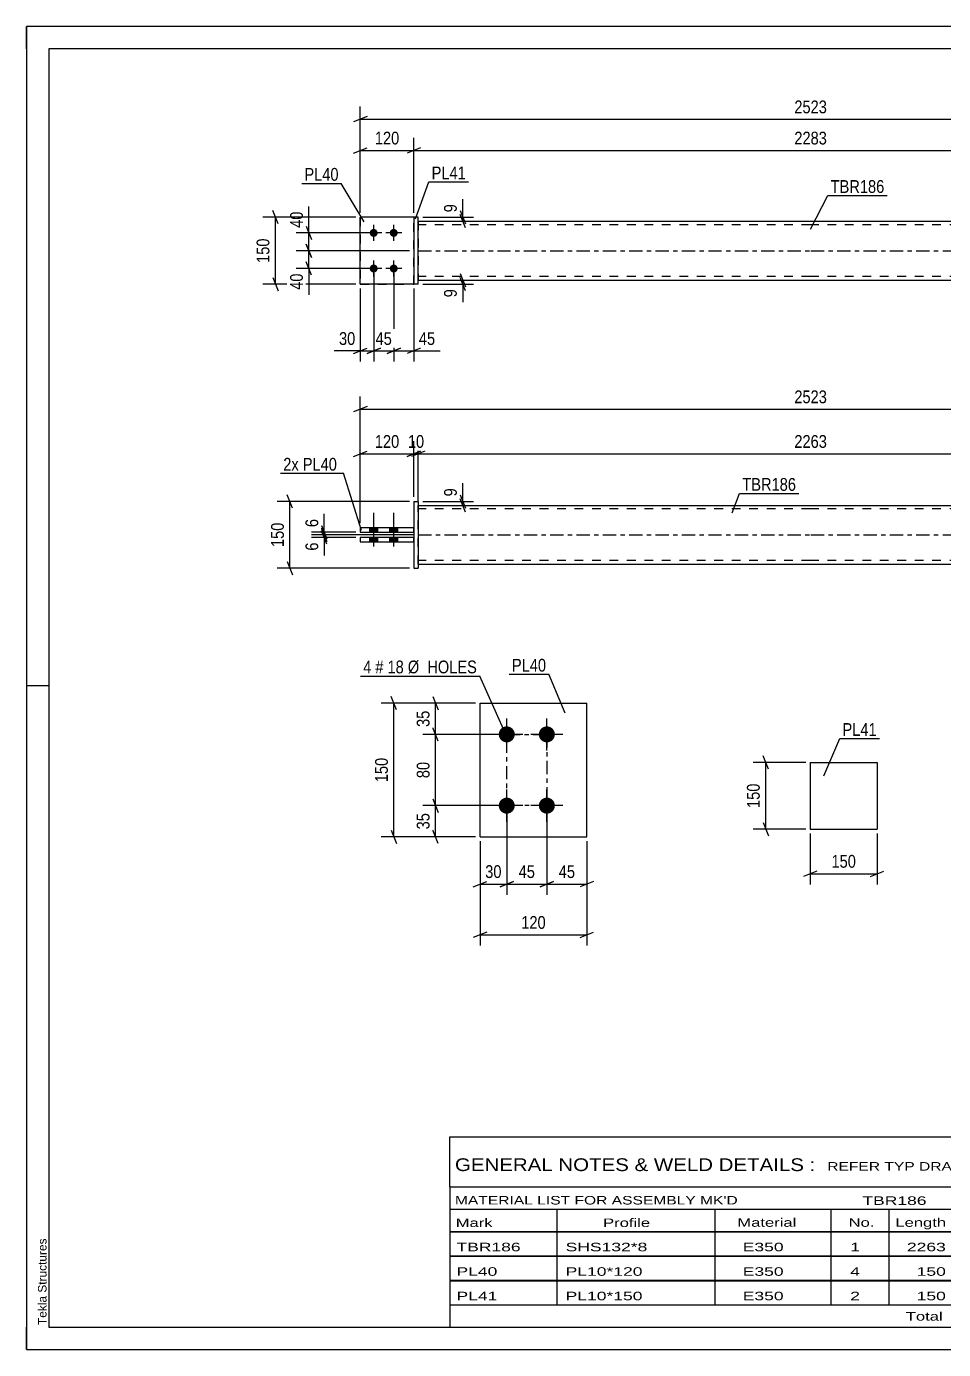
# Model space of a CAD drawing. Header units: millimetres. Extents: x 0 to 420, y 0 to 297.
# Drawn here: x 0 to 205.8, y 0 to 297 of the extents above; entities that cross this region are included whole.
import ezdxf

# ---------------------------------------------------------------- set-up
doc = ezdxf.new("R2010")
doc.units = ezdxf.units.MM
doc.linetypes.add('DXK_LINE_DOT2', pattern=[3.9198, 1.9599, -1.9599])
doc.linetypes.add('DXK_LINE_DOT3', pattern=[5.9187, 2.979, -0.9799, 0.9799, -0.9799])
doc.styles.add('Arial', font='arial.ttf', dxfattribs={"height": 0.2})
doc.styles.add('Arial Narrow', font='ARIALN.TTF', dxfattribs={"height": 0.2})

# ---------------------------------------------------------------- blocks, each defined once
blk = doc.blocks.new('Unknown-580550051-1163')
at = {"color": 5, "linetype": 'Continuous'}
for p, q in [((420, 297), (0, 297)), ((0, 297), (0, 0)), ((0, 292), (0, 297)), ((415, 292), (5, 292)), ((5, 292), (5, 5)), ((5, 149), (0, 149)), ((0, 0), (0, 5)), ((5, 5), (415, 5)), ((0, 0), (420, 0))]:
    blk.add_line(p, q, dxfattribs=at)
at = {"color": 174, "linetype": 'Continuous', "style": 'Arial'}
blk.add_text('Tekla Structures', height=1.9102, rotation=90, dxfattribs=at).set_placement((4.5, 5.5))
blk = doc.blocks.new('Part-580550051-1448 - 1400')
at = {"color": 2, "linetype": 'Continuous'}
for p, q in [((74.92, 182.29), (74.92, 181.29)), ((86.92, 182.29), (74.92, 182.29)), ((74.92, 181.29), (86.92, 181.29)), ((86.92, 181.29), (86.92, 182.29))]:
    blk.add_line(p, q, dxfattribs=at)
blk = doc.blocks.new('Part-580550051-1476 - 1400')
at = {"linetype": 'Continuous'}
blk.add_hatch(color=2, dxfattribs=at).paths.add_polyline_path([(234.02, 176.29), (233.22, 177.69), (234.82, 177.69)])
at = {"color": 2, "linetype": 'Continuous'}
for p, q in [((87.92, 189.49), (175.92, 189.49)), ((176.02, 189.49), (264.02, 189.49)), ((87.92, 176.29), (175.92, 176.29)), ((176.02, 176.29), (264.02, 176.29)), ((234.02, 176.29), (233.22, 177.69)), ((233.22, 177.69), (234.82, 177.69)), ((234.82, 177.69), (234.02, 176.29))]:
    blk.add_line(p, q, dxfattribs=at)
at = {"color": 7, "linetype": 'DXK_LINE_DOT2'}
for p, q in [((87.92, 176.29), (87.92, 189.49)), ((175.92, 188.69), (87.92, 188.69)), ((264.02, 188.69), (176.02, 188.69)), ((264.02, 189.49), (264.02, 176.29)), ((175.92, 177.09), (87.92, 177.09)), ((264.02, 177.09), (176.02, 177.09))]:
    blk.add_line(p, q, dxfattribs=at)
at = {"color": 7, "linetype": 'DXK_LINE_DOT3'}
for p, q in [((87.92, 182.89), (175.92, 182.89)), ((176.02, 182.89), (264.02, 182.89))]:
    blk.add_line(p, q, dxfattribs=at)
at = {"color": 2, "linetype": 'Continuous'}
blk.add_circle((234.02, 177.19), 1, dxfattribs=at)
blk = doc.blocks.new('Bolt-580550051-1413 - 1400')
at = {"linetype": 'Continuous'}
for points in [[(77.02, 183.49), (78.82, 183.49), (78.82, 184.49), (77.02, 184.49)], [(77.02, 183.49), (78.82, 183.49), (78.82, 184.49), (77.02, 184.49)], [(81.52, 183.49), (83.32, 183.49), (83.32, 184.49), (81.52, 184.49)], [(81.52, 183.49), (83.32, 183.49), (83.32, 184.49), (81.52, 184.49)], [(77.02, 181.29), (78.82, 181.29), (78.82, 182.29), (77.02, 182.29)], [(77.02, 181.29), (78.82, 181.29), (78.82, 182.29), (77.02, 182.29)], [(81.52, 181.29), (83.32, 181.29), (83.32, 182.29), (81.52, 182.29)], [(81.52, 181.29), (83.32, 181.29), (83.32, 182.29), (81.52, 182.29)]]:
    blk.add_hatch(color=1, dxfattribs=at).paths.add_polyline_path(points)
at = {"color": 1, "linetype": 'Continuous'}
for p, q in [((77.92, 180.29), (77.92, 187.79)), ((77.92, 180.29), (77.92, 187.79)), ((82.42, 180.29), (82.42, 187.79)), ((82.42, 180.29), (82.42, 187.79)), ((77.02, 183.49), (77.02, 184.49)), ((77.02, 183.49), (77.02, 184.49)), ((78.82, 183.49), (78.82, 184.49)), ((78.82, 183.49), (78.82, 184.49)), ((81.52, 183.49), (81.52, 184.49)), ((81.52, 183.49), (81.52, 184.49)), ((83.32, 183.49), (83.32, 184.49)), ((83.32, 183.49), (83.32, 184.49)), ((77.02, 181.29), (77.02, 182.29)), ((77.02, 181.29), (77.02, 182.29)), ((78.82, 181.29), (78.82, 182.29)), ((78.82, 181.29), (78.82, 182.29)), ((81.52, 181.29), (81.52, 182.29)), ((81.52, 181.29), (81.52, 182.29)), ((83.32, 181.29), (83.32, 182.29)), ((83.32, 181.29), (83.32, 182.29))]:
    blk.add_line(p, q, dxfattribs=at)
blk = doc.blocks.new('Part-580550051-1417 - 1400')
at = {"color": 2, "linetype": 'Continuous'}
for p, q in [((86.92, 190.39), (87.92, 190.39)), ((86.92, 190.39), (86.92, 175.39)), ((87.92, 190.39), (87.92, 175.39)), ((86.92, 175.39), (87.92, 175.39))]:
    blk.add_line(p, q, dxfattribs=at)
blk = doc.blocks.new('Part-580550051-1443 - 1400')
at = {"color": 2, "linetype": 'Continuous'}
for p, q in [((86.92, 184.49), (74.92, 184.49)), ((74.92, 184.49), (74.92, 183.49)), ((86.92, 183.49), (86.92, 184.49)), ((74.92, 183.49), (86.92, 183.49))]:
    blk.add_line(p, q, dxfattribs=at)
blk = doc.blocks.new('Part-580550051-1722 - 1685')
at = {"color": 2, "linetype": 'Continuous'}
for p, q in [((86.92, 254.16), (74.92, 254.16)), ((74.92, 239.16), (74.92, 254.16)), ((86.92, 239.16), (74.92, 239.16))]:
    blk.add_line(p, q, dxfattribs=at)
at = {"color": 7, "linetype": 'DXK_LINE_DOT2'}
blk.add_line((86.92, 239.16), (86.92, 254.16), dxfattribs=at)
blk = doc.blocks.new('Part-580550051-1691 - 1685')
at = {"linetype": 'Continuous'}
blk.add_hatch(color=2, dxfattribs=at).paths.add_polyline_path([(234.02, 246.66), (233.22, 248.06), (234.82, 248.06)])
at = {"color": 2, "linetype": 'Continuous'}
for p, q in [((87.92, 253.26), (175.92, 253.26)), ((176.02, 253.26), (264.02, 253.26)), ((234.02, 246.66), (233.22, 248.06)), ((233.22, 248.06), (234.82, 248.06)), ((234.82, 248.06), (234.02, 246.66)), ((87.92, 240.06), (175.92, 240.06)), ((176.02, 240.06), (264.02, 240.06))]:
    blk.add_line(p, q, dxfattribs=at)
at = {"color": 7, "linetype": 'DXK_LINE_DOT2'}
for p, q in [((87.92, 253.26), (87.92, 240.06)), ((175.92, 252.46), (87.92, 252.46)), ((264.02, 252.46), (176.02, 252.46)), ((264.02, 253.26), (264.02, 240.06)), ((175.92, 240.86), (87.92, 240.86)), ((264.02, 240.86), (176.02, 240.86))]:
    blk.add_line(p, q, dxfattribs=at)
at = {"color": 7, "linetype": 'DXK_LINE_DOT3'}
for p, q in [((87.92, 246.66), (175.92, 246.66)), ((176.02, 246.66), (264.02, 246.66))]:
    blk.add_line(p, q, dxfattribs=at)
at = {"color": 2, "linetype": 'Continuous'}
blk.add_circle((234.02, 247.56), 1, dxfattribs=at)
blk = doc.blocks.new('Part-580550051-1717 - 1685')
at = {"color": 7, "linetype": 'DXK_LINE_DOT2'}
for p, q in [((86.92, 254.16), (74.92, 254.16)), ((74.92, 254.16), (74.92, 239.16)), ((86.92, 239.16), (86.92, 254.16)), ((74.92, 239.16), (86.92, 239.16))]:
    blk.add_line(p, q, dxfattribs=at)
blk = doc.blocks.new('Part-580550051-1727 - 1685')
at = {"color": 2, "linetype": 'Continuous'}
for p, q in [((87.92, 254.16), (86.92, 254.16)), ((86.92, 254.16), (86.92, 239.16)), ((87.92, 239.16), (87.92, 254.16)), ((87.92, 239.16), (86.92, 239.16))]:
    blk.add_line(p, q, dxfattribs=at)
blk = doc.blocks.new('Bolt-580550051-1729 - 1685')
at = {"linetype": 'Continuous'}
for points in [[(77.92, 249.76, -1), (77.92, 251.56, -1)], [(82.42, 249.76, -1), (82.42, 251.56, -1)], [(77.92, 241.76, -1), (77.92, 243.56, -1)], [(82.42, 241.76, -1), (82.42, 243.56, -1)]]:
    blk.add_hatch(color=1, dxfattribs=at).paths.add_polyline_path(points)
at = {"color": 1, "linetype": 'Continuous'}
for p, q in [((77.92, 248.86), (77.92, 252.46)), ((82.42, 248.86), (82.42, 252.46)), ((79.72, 250.66), (76.12, 250.66)), ((84.22, 250.66), (80.62, 250.66)), ((77.92, 240.86), (77.92, 244.46)), ((82.42, 240.86), (82.42, 244.46)), ((79.72, 242.66), (76.12, 242.66)), ((84.22, 242.66), (80.62, 242.66))]:
    blk.add_line(p, q, dxfattribs=at)
blk = doc.blocks.new('Part-580550051-2055 - 2049')
at = {"color": 2, "linetype": 'Continuous'}
for p, q in [((101.78, 115.09), (101.78, 145.09)), ((101.78, 145.09), (125.78, 145.09)), ((125.78, 115.09), (125.78, 145.09)), ((101.78, 115.09), (125.78, 115.09))]:
    blk.add_line(p, q, dxfattribs=at)
blk = doc.blocks.new('Bolt-580550051-2116 - 2049')
at = {"linetype": 'Continuous'}
for points in [[(107.78, 136.29, -1), (107.78, 139.89, -1)], [(116.78, 136.29, -1), (116.78, 139.89, -1)], [(107.78, 120.29, -1), (107.78, 123.89, -1)], [(116.78, 120.29, -1), (116.78, 123.89, -1)]]:
    blk.add_hatch(color=1, dxfattribs=at).paths.add_polyline_path(points)
at = {"color": 1, "linetype": 'Continuous'}
for p, q in [((107.78, 134.49), (107.78, 141.69)), ((116.78, 134.49), (116.78, 141.69)), ((111.38, 138.09), (104.18, 138.09)), ((120.38, 138.09), (113.18, 138.09)), ((107.78, 118.49), (107.78, 125.69)), ((116.78, 118.49), (116.78, 125.69)), ((111.38, 122.09), (104.18, 122.09)), ((120.38, 122.09), (113.18, 122.09))]:
    blk.add_line(p, q, dxfattribs=at)
blk = doc.blocks.new('Part-580550051-2277 - 2271')
at = {"color": 2, "linetype": 'Continuous'}
for p, q in [((175.9, 131.81), (190.9, 131.81)), ((175.9, 131.81), (175.9, 116.81)), ((190.9, 131.81), (190.9, 116.81)), ((175.9, 116.81), (190.9, 116.81))]:
    blk.add_line(p, q, dxfattribs=at)
blk = doc.blocks.new('Rectangle-580550051-2256 - 2049')
at = {"color": 1, "linetype": 'DXK_LINE_DOT3'}
blk.add_lwpolyline([(107.78, 138.09), (116.78, 138.09), (116.78, 122.09), (107.78, 122.09), (107.78, 138.09)], close=True, dxfattribs=at)
blk = doc.blocks.new('StraightDimension-580550051-1478 - 1400')
at = {"color": 7, "linetype": 'Continuous'}
for p, q in [((85.92, 190.39), (56.26, 190.39)), ((59.71, 188.89), (58.51, 191.89)), ((59.11, 175.39), (59.11, 190.39)), ((85.92, 175.39), (56.26, 175.39)), ((58.51, 176.89), (59.71, 173.89))]:
    blk.add_line(p, q, dxfattribs=at)
at = {"color": 0}
blk.add_wipeout([(58.36, 186.23), (54.16, 186.23), (54.16, 179.54), (58.36, 179.54)], dxfattribs=at)
at = {"color": 3, "style": 'Arial Narrow'}
blk.add_text('150', height=2.863, rotation=90.0002, dxfattribs=at).set_placement((57.76, 180.14))
blk = doc.blocks.new('StraightDimension-580550051-1553 - 1400')
at = {"color": 7, "linetype": 'Continuous'}
for p, q in [((66.22, 184.39), (67.42, 181.39)), ((86.92, 182.89), (63.97, 182.89)), ((73.92, 182.29), (63.97, 182.29)), ((67.42, 180.79), (66.22, 183.79)), ((66.82, 182.29), (66.82, 182.89))]:
    blk.add_line(p, q, dxfattribs=at)
at = {"color": 0}
blk.add_wipeout([(66.07, 181.76), (61.87, 181.76), (61.87, 178.73), (66.07, 178.73)], dxfattribs=at)
at = {"color": 7, "linetype": 'Continuous'}
blk.add_line((66.82, 182.29), (66.82, 178.21), dxfattribs=at)
blk.add_line((66.82, 182.29), (66.82, 178.21), dxfattribs=at)
at = {"color": 3, "style": 'Arial Narrow'}
blk.add_text('6', height=2.86, rotation=90.0002, dxfattribs=at).set_placement((65.47, 179.33))
blk = doc.blocks.new('StraightDimension-580550051-1639 - 1400')
at = {"color": 7, "linetype": 'Continuous'}
for p, q in [((88.92, 190.39), (100.32, 190.39)), ((97.32, 191.89), (98.52, 188.89)), ((98.52, 187.99), (97.32, 190.99)), ((97.92, 189.49), (97.92, 190.39)), ((88.92, 189.49), (100.32, 189.49))]:
    blk.add_line(p, q, dxfattribs=at)
at = {"color": 0}
blk.add_wipeout([(97.17, 193.94), (92.97, 193.94), (92.97, 190.91), (97.17, 190.91)], dxfattribs=at)
at = {"color": 7, "linetype": 'Continuous'}
blk.add_line((97.92, 190.39), (97.92, 194.46), dxfattribs=at)
blk.add_line((97.92, 190.39), (97.92, 194.46), dxfattribs=at)
at = {"color": 3, "style": 'Arial Narrow'}
blk.add_text('9', height=2.86, rotation=90.0002, dxfattribs=at).set_placement((96.57, 191.51))
blk = doc.blocks.new('StraightDimension-580550051-1542 - 1400')
at = {"color": 7, "linetype": 'Continuous'}
for p, q in [((74.92, 185.49), (74.92, 213.93)), ((277.02, 185.49), (277.02, 213.93)), ((76.42, 211.68), (73.42, 210.48)), ((74.92, 211.08), (277.02, 211.08)), ((275.52, 210.48), (278.52, 211.68))]:
    blk.add_line(p, q, dxfattribs=at)
at = {"color": 0}
blk.add_wipeout([(180.23, 211.83), (180.23, 216.03), (171.72, 216.03), (171.72, 211.83)], dxfattribs=at)
at = {"color": 3, "style": 'Arial Narrow'}
blk.add_text('2523', height=2.863, dxfattribs=at).set_placement((172.32, 212.43))
blk = doc.blocks.new('StraightDimension-580550051-1569 - 1400')
at = {"color": 7, "linetype": 'Continuous'}
for p, q in [((66.22, 184.99), (67.42, 181.99)), ((67.42, 181.39), (66.22, 184.39)), ((73.92, 183.49), (63.97, 183.49)), ((86.92, 182.89), (63.97, 182.89)), ((66.82, 182.89), (66.82, 183.49))]:
    blk.add_line(p, q, dxfattribs=at)
at = {"color": 0}
blk.add_wipeout([(66.07, 187.04), (61.87, 187.04), (61.87, 184.01), (66.07, 184.01)], dxfattribs=at)
at = {"color": 7, "linetype": 'Continuous'}
blk.add_line((66.82, 183.49), (66.82, 187.56), dxfattribs=at)
blk.add_line((66.82, 183.49), (66.82, 187.56), dxfattribs=at)
at = {"color": 3, "style": 'Arial Narrow'}
blk.add_text('6', height=2.86, rotation=90.0002, dxfattribs=at).set_placement((65.47, 184.61))
blk = doc.blocks.new('StraightDimension-580550051-1598 - 1400')
at = {"color": 7, "linetype": 'Continuous'}
for p, q in [((87.92, 190.49), (87.92, 203.91)), ((264.02, 190.49), (264.02, 203.91)), ((89.42, 201.66), (86.42, 200.46)), ((87.92, 201.06), (264.02, 201.06)), ((262.52, 200.46), (265.52, 201.66))]:
    blk.add_line(p, q, dxfattribs=at)
at = {"color": 0}
blk.add_wipeout([(180.23, 201.81), (180.23, 206.01), (171.72, 206.01), (171.72, 201.81)], dxfattribs=at)
at = {"color": 3, "style": 'Arial Narrow'}
blk.add_text('2263', height=2.863, dxfattribs=at).set_placement((172.32, 202.41))
blk = doc.blocks.new('StraightDimension-580550051-1608 - 1400')
at = {"color": 7, "linetype": 'Continuous'}
for p, q in [((86.92, 191.39), (86.92, 203.91)), ((87.92, 190.49), (87.92, 203.91)), ((85.42, 200.46), (88.42, 201.66)), ((89.42, 201.66), (86.42, 200.46)), ((86.92, 201.06), (87.92, 201.06))]:
    blk.add_line(p, q, dxfattribs=at)
at = {"color": 0}
blk.add_wipeout([(89.85, 201.81), (89.85, 206.01), (84.99, 206.01), (84.99, 201.81)], dxfattribs=at)
at = {"color": 3, "style": 'Arial Narrow'}
blk.add_text('10', height=2.863, dxfattribs=at).set_placement((85.59, 202.41))
blk = doc.blocks.new('StraightDimension-580550051-1618 - 1400')
at = {"color": 7, "linetype": 'Continuous'}
for p, q in [((74.92, 185.49), (74.92, 203.91)), ((86.92, 191.39), (86.92, 203.91)), ((73.42, 200.46), (76.42, 201.66)), ((74.92, 201.06), (86.92, 201.06)), ((88.42, 201.66), (85.42, 200.46))]:
    blk.add_line(p, q, dxfattribs=at)
at = {"color": 0}
blk.add_wipeout([(84.27, 201.81), (84.27, 206.01), (77.58, 206.01), (77.58, 201.81)], dxfattribs=at)
at = {"color": 3, "style": 'Arial Narrow'}
blk.add_text('120', height=2.863, dxfattribs=at).set_placement((78.18, 202.41))
blk = doc.blocks.new('StraightDimension-580550051-1843 - 1685')
at = {"color": 7, "linetype": 'Continuous'}
for p, q in [((82.42, 241.66), (82.42, 221.76)), ((86.92, 238.16), (86.92, 221.76)), ((80.92, 223.56), (83.92, 224.76)), ((82.42, 224.16), (86.92, 224.16)), ((88.42, 224.76), (85.42, 223.56))]:
    blk.add_line(p, q, dxfattribs=at)
at = {"color": 0}
blk.add_wipeout([(92.3, 224.91), (92.3, 229.11), (87.45, 229.11), (87.45, 224.91)], dxfattribs=at)
at = {"color": 7, "linetype": 'Continuous'}
blk.add_line((86.92, 224.16), (92.83, 224.16), dxfattribs=at)
blk.add_line((86.92, 224.16), (92.83, 224.16), dxfattribs=at)
at = {"color": 3, "style": 'Arial Narrow'}
blk.add_text('45', height=2.863, dxfattribs=at).set_placement((88.05, 225.51))
blk = doc.blocks.new('StraightDimension-580550051-1917 - 1685')
at = {"color": 7, "linetype": 'Continuous'}
for p, q in [((76.92, 250.66), (60.53, 250.66)), ((62.78, 252.16), (63.98, 249.16)), ((63.38, 246.66), (63.38, 250.66)), ((85.92, 246.66), (60.53, 246.66)), ((63.98, 245.16), (62.78, 248.16))]:
    blk.add_line(p, q, dxfattribs=at)
at = {"color": 0}
blk.add_wipeout([(62.63, 256.04), (58.43, 256.04), (58.43, 251.19), (62.63, 251.19)], dxfattribs=at)
at = {"color": 7, "linetype": 'Continuous'}
blk.add_line((63.38, 250.66), (63.38, 256.57), dxfattribs=at)
blk.add_line((63.38, 250.66), (63.38, 256.57), dxfattribs=at)
at = {"color": 3, "style": 'Arial Narrow'}
blk.add_text('40', height=2.863, rotation=90.0002, dxfattribs=at).set_placement((62.03, 251.79))
blk = doc.blocks.new('StraightDimension-580550051-1865 - 1685')
at = {"color": 7, "linetype": 'Continuous'}
for p, q in [((77.92, 241.66), (77.92, 221.76)), ((82.42, 241.66), (82.42, 221.76)), ((76.42, 223.56), (79.42, 224.76)), ((77.92, 224.16), (82.42, 224.16)), ((83.92, 224.76), (80.92, 223.56))]:
    blk.add_line(p, q, dxfattribs=at)
at = {"color": 0}
blk.add_wipeout([(82.6, 224.91), (82.6, 229.11), (77.74, 229.11), (77.74, 224.91)], dxfattribs=at)
at = {"color": 3, "style": 'Arial Narrow'}
blk.add_text('45', height=2.863, dxfattribs=at).set_placement((78.34, 225.51))
blk = doc.blocks.new('StraightDimension-580550051-1733 - 1685')
at = {"color": 7, "linetype": 'Continuous'}
for p, q in [((56.46, 252.66), (55.26, 255.66)), ((73.92, 254.16), (53.01, 254.16)), ((55.86, 239.16), (55.86, 254.16)), ((55.26, 240.66), (56.46, 237.66)), ((73.92, 239.16), (53.01, 239.16))]:
    blk.add_line(p, q, dxfattribs=at)
at = {"color": 0}
blk.add_wipeout([(55.11, 250.01), (50.91, 250.01), (50.91, 243.32), (55.11, 243.32)], dxfattribs=at)
at = {"color": 3, "style": 'Arial Narrow'}
blk.add_text('150', height=2.863, rotation=90.0002, dxfattribs=at).set_placement((54.51, 243.92))
blk = doc.blocks.new('StraightDimension-580550051-1753 - 1685')
at = {"color": 7, "linetype": 'Continuous'}
for p, q in [((74.92, 255.16), (74.92, 272.01)), ((86.92, 255.16), (86.92, 272.01)), ((73.42, 268.56), (76.42, 269.76)), ((74.92, 269.16), (86.92, 269.16)), ((88.42, 269.76), (85.42, 268.56))]:
    blk.add_line(p, q, dxfattribs=at)
at = {"color": 0}
blk.add_wipeout([(84.27, 269.91), (84.27, 274.11), (77.58, 274.11), (77.58, 269.91)], dxfattribs=at)
at = {"color": 3, "style": 'Arial Narrow'}
blk.add_text('120', height=2.863, dxfattribs=at).set_placement((78.18, 270.51))
blk = doc.blocks.new('StraightDimension-580550051-1775 - 1685')
at = {"color": 7, "linetype": 'Continuous'}
for p, q in [((86.92, 255.16), (86.92, 272.01)), ((265.02, 255.16), (265.02, 272.01)), ((88.42, 269.76), (85.42, 268.56)), ((86.92, 269.16), (265.02, 269.16)), ((263.52, 268.56), (266.52, 269.76))]:
    blk.add_line(p, q, dxfattribs=at)
at = {"color": 0}
blk.add_wipeout([(180.23, 269.91), (180.23, 274.11), (171.72, 274.11), (171.72, 269.91)], dxfattribs=at)
at = {"color": 3, "style": 'Arial Narrow'}
blk.add_text('2283', height=2.863, dxfattribs=at).set_placement((172.32, 270.51))
blk = doc.blocks.new('StraightDimension-580550051-1823 - 1685')
at = {"color": 7, "linetype": 'Continuous'}
for p, q in [((76.42, 276.76), (73.42, 275.56)), ((74.92, 255.16), (74.92, 279.01)), ((275.52, 275.56), (278.52, 276.76)), ((277.02, 255.16), (277.02, 279.01)), ((74.92, 276.16), (277.02, 276.16))]:
    blk.add_line(p, q, dxfattribs=at)
at = {"color": 0}
blk.add_wipeout([(180.23, 276.91), (180.23, 281.11), (171.72, 281.11), (171.72, 276.91)], dxfattribs=at)
at = {"color": 3, "style": 'Arial Narrow'}
blk.add_text('2523', height=2.863, dxfattribs=at).set_placement((172.32, 277.51))
blk = doc.blocks.new('StraightDimension-580550051-1881 - 1685')
at = {"color": 7, "linetype": 'Continuous'}
for p, q in [((77.92, 241.66), (77.92, 221.76)), ((74.92, 238.16), (74.92, 221.76)), ((73.42, 223.56), (76.42, 224.76)), ((74.92, 224.16), (77.92, 224.16)), ((79.42, 224.76), (76.42, 223.56))]:
    blk.add_line(p, q, dxfattribs=at)
at = {"color": 0}
blk.add_wipeout([(74.4, 224.91), (74.4, 229.11), (69.54, 229.11), (69.54, 224.91)], dxfattribs=at)
at = {"color": 7, "linetype": 'Continuous'}
blk.add_line((74.92, 224.16), (69.02, 224.16), dxfattribs=at)
blk.add_line((74.92, 224.16), (69.02, 224.16), dxfattribs=at)
at = {"color": 3, "style": 'Arial Narrow'}
blk.add_text('30', height=2.863, dxfattribs=at).set_placement((70.14, 225.51))
blk = doc.blocks.new('StraightDimension-580550051-1901 - 1685')
at = {"color": 7, "linetype": 'Continuous'}
for p, q in [((97.32, 241.56), (98.52, 238.56)), ((98.52, 237.66), (97.32, 240.66)), ((88.92, 240.06), (100.32, 240.06)), ((88.92, 239.16), (100.32, 239.16)), ((97.92, 239.16), (97.92, 240.06))]:
    blk.add_line(p, q, dxfattribs=at)
at = {"color": 0}
blk.add_wipeout([(97.17, 238.64), (92.97, 238.64), (92.97, 235.61), (97.17, 235.61)], dxfattribs=at)
at = {"color": 7, "linetype": 'Continuous'}
blk.add_line((97.92, 239.16), (97.92, 235.08), dxfattribs=at)
blk.add_line((97.92, 239.16), (97.92, 235.08), dxfattribs=at)
at = {"color": 3, "style": 'Arial Narrow'}
blk.add_text('9', height=2.86, rotation=90.0002, dxfattribs=at).set_placement((96.57, 236.21))
blk = doc.blocks.new('StraightDimension-580550051-1908 - 1685')
at = {"color": 7, "linetype": 'Continuous'}
for p, q in [((85.92, 246.66), (60.53, 246.66)), ((62.78, 248.16), (63.98, 245.16)), ((63.38, 242.66), (63.38, 246.66)), ((63.98, 241.16), (62.78, 244.16)), ((76.92, 242.66), (60.53, 242.66))]:
    blk.add_line(p, q, dxfattribs=at)
at = {"color": 0}
blk.add_wipeout([(62.63, 242.14), (58.43, 242.14), (58.43, 237.28), (62.63, 237.28)], dxfattribs=at)
at = {"color": 7, "linetype": 'Continuous'}
blk.add_line((63.38, 242.66), (63.38, 236.76), dxfattribs=at)
blk.add_line((63.38, 242.66), (63.38, 236.76), dxfattribs=at)
at = {"color": 3, "style": 'Arial Narrow'}
blk.add_text('40', height=2.863, rotation=90.0002, dxfattribs=at).set_placement((62.03, 237.88))
blk = doc.blocks.new('StraightDimension-580550051-1941 - 1685')
at = {"color": 7, "linetype": 'Continuous'}
for p, q in [((97.32, 255.66), (98.52, 252.66)), ((88.92, 254.16), (100.32, 254.16)), ((88.92, 253.26), (100.32, 253.26)), ((98.52, 251.76), (97.32, 254.76)), ((97.92, 253.26), (97.92, 254.16))]:
    blk.add_line(p, q, dxfattribs=at)
at = {"color": 0}
blk.add_wipeout([(97.17, 257.72), (92.97, 257.72), (92.97, 254.69), (97.17, 254.69)], dxfattribs=at)
at = {"color": 7, "linetype": 'Continuous'}
blk.add_line((97.92, 254.16), (97.92, 258.24), dxfattribs=at)
blk.add_line((97.92, 254.16), (97.92, 258.24), dxfattribs=at)
at = {"color": 3, "style": 'Arial Narrow'}
blk.add_text('9', height=2.86, rotation=90.0002, dxfattribs=at).set_placement((96.57, 255.29))
blk = doc.blocks.new('StraightDimension-580550051-2151 - 2049')
at = {"color": 7, "linetype": 'Continuous'}
for p, q in [((107.78, 121.09), (107.78, 102.1)), ((101.78, 114.09), (101.78, 102.1)), ((100.28, 103.9), (103.28, 105.1)), ((101.78, 104.5), (107.78, 104.5)), ((109.28, 105.1), (106.28, 103.9))]:
    blk.add_line(p, q, dxfattribs=at)
at = {"color": 0}
blk.add_wipeout([(107.21, 105.25), (107.21, 109.45), (102.35, 109.45), (102.35, 105.25)], dxfattribs=at)
at = {"color": 3, "style": 'Arial Narrow'}
blk.add_text('30', height=2.863, dxfattribs=at).set_placement((102.95, 105.85))
blk = doc.blocks.new('StraightDimension-580550051-2132 - 2049')
at = {"color": 7, "linetype": 'Continuous'}
for p, q in [((116.78, 121.09), (116.78, 102.1)), ((125.78, 114.09), (125.78, 102.1)), ((115.28, 103.9), (118.28, 105.1)), ((116.78, 104.5), (125.78, 104.5)), ((127.28, 105.1), (124.28, 103.9))]:
    blk.add_line(p, q, dxfattribs=at)
at = {"color": 0}
blk.add_wipeout([(123.71, 105.25), (123.71, 109.45), (118.85, 109.45), (118.85, 105.25)], dxfattribs=at)
at = {"color": 3, "style": 'Arial Narrow'}
blk.add_text('45', height=2.863, dxfattribs=at).set_placement((119.45, 105.85))
blk = doc.blocks.new('StraightDimension-580550051-2118 - 2049')
at = {"color": 7, "linetype": 'Continuous'}
for p, q in [((107.78, 121.09), (107.78, 102.1)), ((116.78, 121.09), (116.78, 102.1)), ((106.28, 103.9), (109.28, 105.1)), ((107.78, 104.5), (116.78, 104.5)), ((118.28, 105.1), (115.28, 103.9))]:
    blk.add_line(p, q, dxfattribs=at)
at = {"color": 0}
blk.add_wipeout([(114.71, 105.25), (114.71, 109.45), (109.85, 109.45), (109.85, 105.25)], dxfattribs=at)
at = {"color": 3, "style": 'Arial Narrow'}
blk.add_text('45', height=2.863, dxfattribs=at).set_placement((110.45, 105.85))
blk = doc.blocks.new('StraightDimension-580550051-2168 - 2049')
at = {"color": 7, "linetype": 'Continuous'}
for p, q in [((83.05, 143.59), (81.85, 146.59)), ((100.78, 145.09), (79.6, 145.09)), ((82.45, 115.09), (82.45, 145.09)), ((81.85, 116.59), (83.05, 113.59)), ((100.78, 115.09), (79.6, 115.09))]:
    blk.add_line(p, q, dxfattribs=at)
at = {"color": 0}
blk.add_wipeout([(81.7, 133.43), (77.5, 133.43), (77.5, 126.75), (81.7, 126.75)], dxfattribs=at)
at = {"color": 3, "style": 'Arial Narrow'}
blk.add_text('150', height=2.863, rotation=90.0002, dxfattribs=at).set_placement((81.1, 127.35))
blk = doc.blocks.new('StraightDimension-580550051-2188 - 2049')
at = {"color": 7, "linetype": 'Continuous'}
for p, q in [((106.78, 138.09), (88.95, 138.09)), ((92.4, 136.59), (91.2, 139.59)), ((91.8, 122.09), (91.8, 138.09)), ((106.78, 122.09), (88.95, 122.09)), ((91.2, 123.59), (92.4, 120.59))]:
    blk.add_line(p, q, dxfattribs=at)
at = {"color": 0}
blk.add_wipeout([(91.05, 132.52), (86.85, 132.52), (86.85, 127.66), (91.05, 127.66)], dxfattribs=at)
at = {"color": 3, "style": 'Arial Narrow'}
blk.add_text('80', height=2.863, rotation=90.0002, dxfattribs=at).set_placement((90.45, 128.26))
blk = doc.blocks.new('StraightDimension-580550051-2201 - 2049')
at = {"color": 7, "linetype": 'Continuous'}
for p, q in [((91.2, 146.59), (92.4, 143.59)), ((100.78, 145.09), (88.95, 145.09)), ((91.8, 138.09), (91.8, 145.09)), ((106.78, 138.09), (88.95, 138.09)), ((92.4, 136.59), (91.2, 139.59))]:
    blk.add_line(p, q, dxfattribs=at)
at = {"color": 0}
blk.add_wipeout([(91.05, 144.02), (86.85, 144.02), (86.85, 139.16), (91.05, 139.16)], dxfattribs=at)
at = {"color": 3, "style": 'Arial Narrow'}
blk.add_text('35', height=2.863, rotation=90.0002, dxfattribs=at).set_placement((90.45, 139.76))
blk = doc.blocks.new('StraightDimension-580550051-2217 - 2049')
at = {"color": 7, "linetype": 'Continuous'}
for p, q in [((106.78, 122.09), (88.95, 122.09)), ((91.2, 123.59), (92.4, 120.59)), ((91.8, 115.09), (91.8, 122.09)), ((92.4, 113.59), (91.2, 116.59)), ((100.78, 115.09), (88.95, 115.09))]:
    blk.add_line(p, q, dxfattribs=at)
at = {"color": 0}
blk.add_wipeout([(91.05, 121.02), (86.85, 121.02), (86.85, 116.16), (91.05, 116.16)], dxfattribs=at)
at = {"color": 3, "style": 'Arial Narrow'}
blk.add_text('35', height=2.863, rotation=90.0002, dxfattribs=at).set_placement((90.45, 116.76))
blk = doc.blocks.new('StraightDimension-580550051-2234 - 2049')
at = {"color": 7, "linetype": 'Continuous'}
for p, q in [((101.78, 114.09), (101.78, 90.69)), ((125.78, 114.09), (125.78, 90.69)), ((103.28, 93.69), (100.28, 92.49)), ((101.78, 93.09), (125.78, 93.09)), ((124.28, 92.49), (127.28, 93.69))]:
    blk.add_line(p, q, dxfattribs=at)
at = {"color": 0}
blk.add_wipeout([(117.12, 93.84), (117.12, 98.04), (110.44, 98.04), (110.44, 93.84)], dxfattribs=at)
at = {"color": 3, "style": 'Arial Narrow'}
blk.add_text('120', height=2.863, dxfattribs=at).set_placement((111.04, 94.44))
blk = doc.blocks.new('StraightDimension-580550051-2279 - 2271')
at = {"color": 7, "linetype": 'Continuous'}
for p, q in [((175.9, 115.81), (175.9, 104.41)), ((190.9, 115.81), (190.9, 104.41)), ((177.4, 107.41), (174.4, 106.21)), ((189.4, 106.21), (192.4, 107.41)), ((175.9, 106.81), (190.9, 106.81))]:
    blk.add_line(p, q, dxfattribs=at)
at = {"color": 0}
blk.add_wipeout([(186.74, 107.56), (186.74, 111.76), (180.06, 111.76), (180.06, 107.56)], dxfattribs=at)
at = {"color": 3, "style": 'Arial Narrow'}
blk.add_text('150', height=2.863, dxfattribs=at).set_placement((180.66, 108.16))
blk = doc.blocks.new('StraightDimension-580550051-2284 - 2271')
at = {"color": 7, "linetype": 'Continuous'}
for p, q in [((174.9, 131.81), (163.05, 131.81)), ((166.5, 130.31), (165.3, 133.31)), ((165.9, 116.81), (165.9, 131.81)), ((174.9, 116.81), (163.05, 116.81)), ((165.3, 118.31), (166.5, 115.31))]:
    blk.add_line(p, q, dxfattribs=at)
at = {"color": 0}
blk.add_wipeout([(165.15, 127.66), (160.95, 127.66), (160.95, 120.97), (165.15, 120.97)], dxfattribs=at)
at = {"color": 3, "style": 'Arial Narrow'}
blk.add_text('150', height=2.863, rotation=90.0002, dxfattribs=at).set_placement((164.55, 121.57))
blk = doc.blocks.new('Unknown-580550051-3321')
at = {"color": 7, "linetype": 'Continuous'}
for p, q in [((95, 47.75), (255, 47.75)), ((95, 36.5), (95, 47.75)), ((255, 47.75), (255, 36.5)), ((95, 36.5), (255, 36.5)), ((95, 36.5), (95, 31.5)), ((255, 36.5), (255, 31.5)), ((95, 31.5), (255, 31.5)), ((95, 31.5), (95, 26.5)), ((119, 31.5), (119, 26.5)), ((154.5, 31.5), (154.5, 26.5)), ((180.5, 31.5), (180.5, 26.5)), ((193.5, 31.5), (193.5, 26.5)), ((211, 31.5), (211, 26.5)), ((233, 31.5), (233, 26.5)), ((255, 31.5), (255, 26.5)), ((95, 26.5), (255, 26.5)), ((95, 26.45), (95, 21.05)), ((95, 26.45), (255, 26.45)), ((119, 26.5), (119, 21)), ((154.5, 26.5), (154.5, 21)), ((180.5, 26.5), (180.5, 21)), ((193.5, 26.5), (193.5, 21)), ((211, 26.5), (211, 21)), ((233, 26.5), (233, 21)), ((255, 26.45), (255, 21.05)), ((95, 21.05), (255, 21.05)), ((95, 20.95), (95, 15.55)), ((95, 20.95), (255, 20.95)), ((119, 21), (119, 15.5)), ((154.5, 21), (154.5, 15.5)), ((180.5, 21), (180.5, 15.5)), ((193.5, 21), (193.5, 15.5)), ((211, 21), (211, 15.5)), ((233, 21), (233, 15.5)), ((255, 20.95), (255, 15.55)), ((95, 15.55), (255, 15.55)), ((95, 15.45), (95, 10.05)), ((95, 15.45), (255, 15.45)), ((119, 15.5), (119, 10)), ((154.5, 15.5), (154.5, 10)), ((180.5, 15.5), (180.5, 10)), ((193.5, 15.5), (193.5, 10)), ((211, 15.5), (211, 10)), ((233, 15.5), (233, 10)), ((255, 15.45), (255, 10.05)), ((95, 10.05), (255, 10.05)), ((95, 10), (255, 10)), ((95, 10), (95, 5)), ((211, 10), (211, 5)), ((233, 10), (233, 5)), ((255, 10), (255, 5)), ((95, 5), (255, 5))]:
    blk.add_line(p, q, dxfattribs=at)
at = {"color": 7, "style": 'Arial Narrow'}
for s, height, width, p in [('GENERAL NOTES & WELD DETAILS :', 2.8633, 1.4, (96.15, 40.06)), ('REFER TYP DRAWING TYP-01', 1.9089, 1.6, (179.7, 40.16)), ("MATERIAL LIST FOR ASSEMBLY MK'D", 1.9089, 1.6, (96.15, 32.56)), ('TBR186', 1.909, 1.794707, (187.59, 32.47)), ('6', 1.91, 1.794707, (217.08, 32.56)), ('No. Required', 1.9089, 1.6, (226.41, 32.56)), ('Mark', 1.909, 1.7, (96.34, 27.5)), ('Profile', 1.909, 1.7, (129.41, 27.5)), ('Material', 1.909, 1.7, (159.54, 27.56)), ('No.', 1.909, 1.7, (184.5, 27.56)), ('Length', 1.909, 1.7, (195, 27.56)), ('Area', 1.909, 1.7, (217.5, 27.56)), ('Weight', 1.909, 1.7, (237, 27.56))]:
    blk.add_text(s, height=height, dxfattribs=dict(at, width=width)).set_placement(p)
at = {"color": 7, "linetype": 'Continuous', "style": 'Arial Narrow'}
for s, height, width, p in [('TBR186', 1.909, 1.794707, (96.5, 22.06)), ('SHS132*8', 1.909, 1.794707, (121, 22.06)), ('E350', 1.909, 1.794707, (160.74, 22.06)), ('1', 1.91, 1.794707, (184.86, 22.06)), ('2263', 1.909, 1.794707, (197.58, 22.06)), ('1.2', 1.909, 1.794707, (221.32, 22.06)), ('70.5', 1.909, 1.794707, (240.14, 22.06)), ('PL40', 1.909, 1.794707, (96.5, 16.56)), ('PL10*120', 1.909, 1.794707, (121, 16.56)), ('E350', 1.909, 1.794707, (160.74, 16.56)), ('4', 1.91, 1.794707, (184.86, 16.56)), ('150', 1.909, 1.794707, (199.77, 16.56)), ('0.0', 1.909, 1.794707, (221.32, 16.56)), ('5.7', 1.909, 1.794707, (242.33, 16.56)), ('PL41', 1.909, 1.794707, (96.5, 11.06)), ('PL10*150', 1.909, 1.794707, (121, 11.06)), ('E350', 1.909, 1.794707, (160.74, 11.06)), ('2', 1.91, 1.794707, (184.86, 11.06)), ('150', 1.909, 1.794707, (199.77, 11.06)), ('0.1', 1.909, 1.794707, (221.32, 11.06)), ('3.5', 1.909, 1.794707, (242.33, 11.06)), ('Total', 1.909, 1.7, (197.33, 6.5)), ('1.5', 1.909, 1.794707, (220.83, 6.5)), ('79.7', 1.909, 1.794707, (240.14, 6.5))]:
    blk.add_text(s, height=height, dxfattribs=dict(at, width=width)).set_placement(p)
blk = doc.blocks.new('Mark-580550051-1472 - 1400')
at = {"color": 0}
blk.add_wipeout([(172.71, 192.77), (172.71, 195.77), (160.65, 195.77), (160.65, 192.77)], dxfattribs=at)
blk.add_wipeout([(172.71, 192.77), (172.71, 195.77), (160.65, 195.77), (160.65, 192.77)], dxfattribs=at)
at = {"color": 30, "linetype": 'Continuous'}
for p, q in [((158.37, 187.85), (160.05, 192.17)), ((160.05, 192.17), (173.31, 192.17))]:
    blk.add_line(p, q, dxfattribs=at)
at = {"color": 3, "style": 'Arial Narrow'}
blk.add_text('TBR186', height=2.863, dxfattribs=at).set_placement((160.65, 192.77))
blk = doc.blocks.new('MarkSet-580550051-1676 - 1400')
at = {"color": 30, "linetype": 'Continuous'}
blk.add_line((75.21, 183.82), (71.18, 196.69), dxfattribs=at)
at = {"color": 0}
blk.add_wipeout([(61.1, 197.29), (61.1, 200.29), (57.63, 200.29), (57.63, 197.29)], dxfattribs=at)
blk.add_wipeout([(61.1, 197.29), (61.1, 200.29), (57.63, 200.29), (57.63, 197.29)], dxfattribs=at)
blk.add_wipeout([(69.68, 197.29), (69.68, 200.29), (62, 200.29), (62, 197.29)], dxfattribs=at)
blk.add_wipeout([(69.68, 197.29), (69.68, 200.29), (62, 200.29), (62, 197.29)], dxfattribs=at)
at = {"color": 30, "linetype": 'Continuous'}
blk.add_line((57.03, 196.69), (71.18, 196.69), dxfattribs=at)
at = {"color": 3, "style": 'Arial Narrow'}
for s, p in [('2x', (57.63, 197.29)), ('PL40', (62, 197.29))]:
    blk.add_text(s, height=2.863, dxfattribs=at).set_placement(p)
blk = doc.blocks.new('Mark-580550051-1687 - 1685')
at = {"color": 0}
blk.add_wipeout([(192.53, 259.64), (192.53, 262.64), (180.47, 262.64), (180.47, 259.64)], dxfattribs=at)
blk.add_wipeout([(192.53, 259.64), (192.53, 262.64), (180.47, 262.64), (180.47, 259.64)], dxfattribs=at)
at = {"color": 30, "linetype": 'Continuous'}
for p, q in [((175.96, 251.51), (179.87, 259.04)), ((179.87, 259.04), (193.13, 259.04))]:
    blk.add_line(p, q, dxfattribs=at)
at = {"color": 3, "style": 'Arial Narrow'}
blk.add_text('TBR186', height=2.863, dxfattribs=at).set_placement((180.47, 259.64))
blk = doc.blocks.new('Mark-580550051-1718 - 1685')
at = {"color": 0}
blk.add_wipeout([(70.05, 262.37), (70.05, 265.37), (62.37, 265.37), (62.37, 262.37)], dxfattribs=at)
blk.add_wipeout([(70.05, 262.37), (70.05, 265.37), (62.37, 265.37), (62.37, 262.37)], dxfattribs=at)
at = {"color": 30, "linetype": 'Continuous'}
for p in [(61.77, 261.77), (75.75, 253.13)]:
    blk.add_line(p, (70.65, 261.77), dxfattribs=at)
at = {"color": 3, "style": 'Arial Narrow'}
blk.add_text('PL40', height=2.863, dxfattribs=at).set_placement((62.37, 262.37))
blk = doc.blocks.new('Mark-580550051-1723 - 1685')
at = {"color": 0}
blk.add_wipeout([(98.6, 262.69), (98.6, 265.69), (90.92, 265.69), (90.92, 262.69)], dxfattribs=at)
blk.add_wipeout([(98.6, 262.69), (98.6, 265.69), (90.92, 265.69), (90.92, 262.69)], dxfattribs=at)
at = {"color": 30, "linetype": 'Continuous'}
for p, q in [((87.28, 253.79), (90.32, 262.09)), ((90.32, 262.09), (99.2, 262.09))]:
    blk.add_line(p, q, dxfattribs=at)
at = {"color": 3, "style": 'Arial Narrow'}
blk.add_text('PL41', height=2.863, dxfattribs=at).set_placement((90.92, 262.69))
blk = doc.blocks.new('Mark-580550051-2051 - 2049')
at = {"color": 0}
blk.add_wipeout([(116.62, 152.18), (116.62, 155.18), (108.94, 155.18), (108.94, 152.18)], dxfattribs=at)
blk.add_wipeout([(116.62, 152.18), (116.62, 155.18), (108.94, 155.18), (108.94, 152.18)], dxfattribs=at)
at = {"color": 30, "linetype": 'Continuous'}
for p in [(108.34, 151.58), (120.88, 142.82)]:
    blk.add_line(p, (117.22, 151.58), dxfattribs=at)
at = {"color": 3, "style": 'Arial Narrow'}
blk.add_text('PL40', height=2.863, dxfattribs=at).set_placement((108.94, 152.18))
blk = doc.blocks.new('Mark-580550051-2112 - 2049')
at = {"color": 0}
blk.add_wipeout([(77.4, 151.79), (77.4, 154.79), (75.57, 154.79), (75.57, 151.79)], dxfattribs=at)
blk.add_wipeout([(77.4, 151.79), (77.4, 154.79), (75.57, 154.79), (75.57, 151.79)], dxfattribs=at)
blk.add_wipeout([(80.12, 151.79), (80.12, 154.79), (78.3, 154.79), (78.3, 151.79)], dxfattribs=at)
blk.add_wipeout([(80.12, 151.79), (80.12, 154.79), (78.3, 154.79), (78.3, 151.79)], dxfattribs=at)
at = {"color": 3, "style": 'Arial Narrow'}
blk.add_text('4', height=2.86, dxfattribs=at).set_placement((75.57, 151.79))
at = {"color": 0}
blk.add_wipeout([(84.68, 151.79), (84.68, 154.79), (81.02, 154.79), (81.02, 151.79)], dxfattribs=at)
blk.add_wipeout([(84.68, 151.79), (84.68, 154.79), (81.02, 154.79), (81.02, 151.79)], dxfattribs=at)
at = {"color": 3, "style": 'Arial Narrow'}
blk.add_text('#', height=2.86, dxfattribs=at).set_placement((78.3, 151.79))
at = {"color": 0}
blk.add_wipeout([(101.11, 151.79), (101.11, 154.79), (85.58, 154.79), (85.58, 151.79)], dxfattribs=at)
blk.add_wipeout([(101.11, 151.79), (101.11, 154.79), (85.58, 154.79), (85.58, 151.79)], dxfattribs=at)
at = {"color": 7, "linetype": 'Continuous'}
for p in [(74.97, 151.19), (107.38, 138.61)]:
    blk.add_line(p, (101.71, 151.19), dxfattribs=at)
at = {"color": 3, "style": 'Arial Narrow'}
for s, p in [('18', (81.02, 151.79)), ('Ø  HOLES', (85.58, 151.79))]:
    blk.add_text(s, height=2.863, dxfattribs=at).set_placement(p)
blk = doc.blocks.new('Mark-580550051-2273 - 2271')
at = {"color": 0}
blk.add_wipeout([(190.81, 137.75), (190.81, 140.75), (183.13, 140.75), (183.13, 137.75)], dxfattribs=at)
blk.add_wipeout([(190.81, 137.75), (190.81, 140.75), (183.13, 140.75), (183.13, 137.75)], dxfattribs=at)
at = {"color": 30, "linetype": 'Continuous'}
for p, q in [((178.93, 128.79), (182.53, 137.15)), ((182.53, 137.15), (191.41, 137.15))]:
    blk.add_line(p, q, dxfattribs=at)
at = {"color": 3, "style": 'Arial Narrow'}
blk.add_text('PL41', height=2.863, dxfattribs=at).set_placement((183.13, 137.75))

msp = doc.modelspace()

# ---------------------------------------------------------------- block references
for name in ['Unknown-580550051-1163', 'Part-580550051-1722 - 1685', 'Part-580550051-1717 - 1685', 'Bolt-580550051-1729 - 1685', 'Part-580550051-1727 - 1685', 'Part-580550051-1691 - 1685', 'Part-580550051-1417 - 1400', 'Bolt-580550051-1413 - 1400', 'Part-580550051-1476 - 1400', 'Part-580550051-1443 - 1400', 'Part-580550051-1448 - 1400', 'Part-580550051-2055 - 2049', 'Bolt-580550051-2116 - 2049', 'Rectangle-580550051-2256 - 2049', 'Part-580550051-2277 - 2271', 'Unknown-580550051-3321']:
    msp.add_blockref(name, (0, 0))

# ---------------------------------------------------------------- next in the draw order: block references
for name in ['StraightDimension-580550051-1917 - 1685', 'StraightDimension-580550051-1843 - 1685', 'StraightDimension-580550051-1639 - 1400', 'StraightDimension-580550051-1478 - 1400', 'Mark-580550051-2051 - 2049', 'Mark-580550051-2273 - 2271', 'StraightDimension-580550051-2151 - 2049', 'StraightDimension-580550051-2132 - 2049', 'StraightDimension-580550051-2279 - 2271']:
    msp.add_blockref(name, (0, 0))

# ---------------------------------------------------------------- next in the draw order: block references
for name in ['StraightDimension-580550051-1733 - 1685', 'StraightDimension-580550051-1865 - 1685', 'StraightDimension-580550051-1901 - 1685', 'StraightDimension-580550051-1553 - 1400', 'StraightDimension-580550051-2168 - 2049', 'StraightDimension-580550051-2284 - 2271', 'StraightDimension-580550051-2118 - 2049']:
    msp.add_blockref(name, (0, 0))

# ---------------------------------------------------------------- next in the draw order: block references
for name in ['StraightDimension-580550051-1753 - 1685', 'StraightDimension-580550051-1881 - 1685', 'StraightDimension-580550051-1542 - 1400', 'StraightDimension-580550051-2188 - 2049']:
    msp.add_blockref(name, (0, 0))

# ---------------------------------------------------------------- next in the draw order: block references
for name in ['StraightDimension-580550051-1775 - 1685', 'StraightDimension-580550051-1908 - 1685', 'StraightDimension-580550051-1598 - 1400', 'StraightDimension-580550051-1569 - 1400', 'StraightDimension-580550051-2201 - 2049', 'StraightDimension-580550051-2217 - 2049']:
    msp.add_blockref(name, (0, 0))

# ---------------------------------------------------------------- next in the draw order: block references
for name in ['StraightDimension-580550051-1823 - 1685', 'StraightDimension-580550051-1608 - 1400', 'Mark-580550051-1472 - 1400', 'Mark-580550051-2112 - 2049', 'StraightDimension-580550051-2234 - 2049']:
    msp.add_blockref(name, (0, 0))

# ---------------------------------------------------------------- next in the draw order: block references
for name in ['Mark-580550051-1718 - 1685', 'Mark-580550051-1687 - 1685', 'StraightDimension-580550051-1941 - 1685', 'StraightDimension-580550051-1618 - 1400']:
    msp.add_blockref(name, (0, 0))

# ---------------------------------------------------------------- next in the draw order: block references
for name in ['Mark-580550051-1723 - 1685', 'MarkSet-580550051-1676 - 1400']:
    msp.add_blockref(name, (0, 0))

doc.saveas('drawing.dxf')
